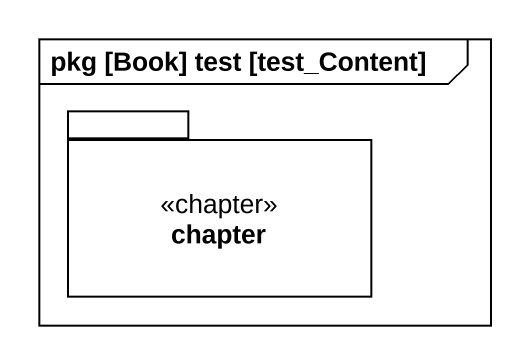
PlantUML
@startuml
mainframe pkg [Book] test [test_Content]
package chapter <<chapter>> {
}
@enduml
